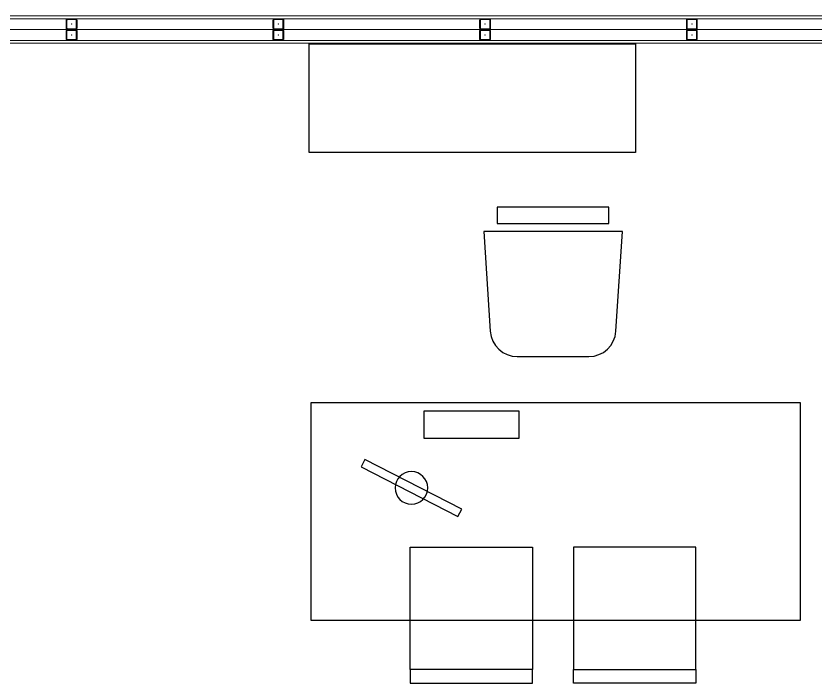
# Model space of a CAD drawing. Extents: x -1417 to 34975, y -245 to 8298.
# Drawn here: x 31080.9 to 31375, y 2877.3 to 3122.5 of the extents above; entities that cross this region are included whole.
import ezdxf

# ---------------------------------------------------------------- set-up
doc = ezdxf.new("R2010")
doc.units = 0
doc.layers.get('0').update_dxf_attribs({"color": 9, "lineweight": 9})
for name, color, linetype, lineweight in [('05', 9, 'Continuous', 9), ('06D', 9, 'Continuous', 9), ('10', 9, 'Continuous', 9), ('11', 9, 'Continuous', 9), ('33', 9, 'BATTING', 9)]:
    doc.layers.add(name, color=color, linetype=linetype, lineweight=lineweight)
doc.linetypes.add('BATTING', pattern='A,0.0001,-0.1,[134,ltypeshp.shx,S=0.1,R=0,X=-0.1,Y=0],-0.2,[134,ltypeshp.shx,S=0.1,R=180,X=0.1,Y=0],-0.1', length=0.4001)

# ---------------------------------------------------------------- blocks, each defined once
blk = doc.blocks.new('m-vw-sandalye-02')
at = {"lineweight": -3, "ltscale": 0.5}
for points in [[(-22.5, 0), (-22.5, -5), (22.5, -5), (22.5, 0)], [(-22.5, -5), (22.5, -5), (22.5, -50), (-22.5, -50)]]:
    blk.add_lwpolyline(points, close=True, dxfattribs=at)
blk = doc.blocks.new('m-vw-sandalye')
at = {"lineweight": -3, "ltscale": 0.5}
blk.add_lwpolyline([(-20.5, 0), (20.5, 0), (20.5, -6), (-20.5, -6)], close=True, dxfattribs=at)
blk.add_lwpolyline([(-25.5, -9), (25.5, -9), (23.11, -45.65, -0.395265), (13.13, -55), (-13.13, -55, -0.395265), (-23.11, -45.65)], format="xyb", close=True, dxfattribs=at)
blk = doc.blocks.new('m-vw-çalışma-p-01')
at = {"lineweight": -3, "ltscale": 0.5}
for p, q in [((11.93, 179.03), (91.93, 179.03)), ((11.93, -0.97), (11.93, 179.03)), ((91.93, 179.03), (91.93, -0.97)), ((91.93, -0.97), (11.93, -0.97))]:
    blk.add_line(p, q, dxfattribs=at)
for points in [[(32.8, 159.16), (35.47, 160.53), (53.74, 124.95), (51.08, 123.58)], [(15, 137.5), (25, 137.5), (25, 102.5), (15, 102.5)]]:
    blk.add_lwpolyline(points, close=True, dxfattribs=at)
blk.add_circle((43.27, 142.05), 6, dxfattribs=at)
at = {"lineweight": -3, "ltscale": 0.5, "xscale": -1, "rotation": 270}
blk.add_blockref('m-vw-sandalye-02', (115, 120), dxfattribs=at)
at = {"lineweight": -3, "rotation": 90}
blk.add_blockref('m-vw-sandalye', (-60, 90), dxfattribs=at)
at = {"lineweight": -3, "ltscale": 0.5, "rotation": 270}
blk.add_blockref('m-vw-sandalye-02', (115, 60), dxfattribs=at)
blk = doc.blocks.new('m-çalışma dolap modül')
at = {"lineweight": -3, "ltscale": 0.5}
blk.add_lwpolyline([(0, 40), (120, 40), (120, 0), (0, 0)], close=True, dxfattribs=at)
blk = doc.blocks.new('Prf-40x40')
for points in [[(1.5, -2), (-1.5, -2, -0.414214), (-2, -1.5), (-2, 1.5, -0.414214), (-1.5, 2), (1.5, 2, -0.414214), (2, 1.5), (2, -1.5, -0.414214)], [(1.5, -1.7), (-1.5, -1.7, -0.414214), (-1.7, -1.5), (-1.7, 1.5, -0.414214), (-1.5, 1.7), (1.5, 1.7, -0.414214), (1.7, 1.5), (1.7, -1.5, -0.414214)]]:
    blk.add_lwpolyline(points, format="xyb", close=True)
blk.add_point((0, 0))

msp = doc.modelspace()

# ---------------------------------------------------------------- linework, layer by layer
at = {"layer": '06D'}
msp.add_lwpolyline([(30861.83, 3117.5), (31473.33, 3117.5)], dxfattribs=at)
at = {"layer": '11'}
msp.add_lwpolyline([(31473.33, 3121.5), (31473.33, 3122.5), (30858.33, 3122.5), (30858.33, 3121.5)], close=True, dxfattribs=at)
msp.add_lwpolyline([(31473.33, 3112.5), (31473.33, 3113.5), (30858.33, 3113.5), (30858.33, 3112.5), (31473.33, 3112.5)], dxfattribs=at)
at = {"layer": '33', "ltscale": 0.3}
msp.add_lwpolyline([(30858.93, 3117.5), (31473.33, 3117.5)], dxfattribs=at)

# ---------------------------------------------------------------- block references
at = {"layer": '05', "lineweight": -3}
msp.add_blockref('m-çalışma dolap modül', (31188.66, 3072.26), dxfattribs=at)
at = {"layer": '05', "lineweight": -3, "xscale": -1, "rotation": 90}
msp.add_blockref('m-vw-çalışma-p-01', (31368.31, 2992.26), dxfattribs=at)
at = {"layer": '10', "xscale": -1}
for p in [(31101.33, 3119.5), (31177.33, 3119.5), (31253.33, 3119.5), (31329.33, 3119.5), (31101.33, 3115.5), (31177.33, 3115.5), (31253.33, 3115.5), (31329.33, 3115.5)]:
    msp.add_blockref('Prf-40x40', p, dxfattribs=at)

doc.saveas('drawing.dxf')
